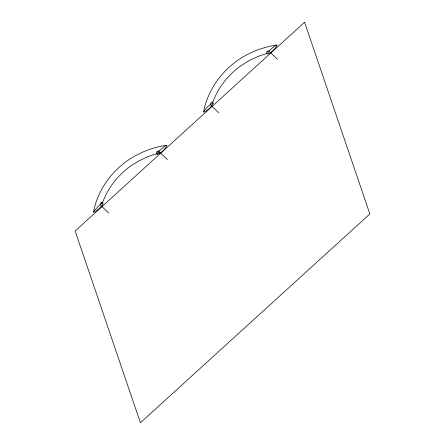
<?xml version="1.0" encoding="UTF-8"?>
<svg xmlns="http://www.w3.org/2000/svg" width="445" height="445" viewBox="0 0 445 445"><rect width="100%" height="100%" fill="white"/><g stroke="black" fill="none" stroke-linecap="round" stroke-linejoin="round"><path stroke-width="0.67" d="M93.528 211.798L93.739 212.415C106.911 204.656 105.626 196.684 93.528 211.798C97.516 191.255 110.143 173.016 127.07 160.918L127.148 160.862C138.79 152.796 152.19 147.401 166.196 145.298L166.936 145.409C165.223 149.192 160.823 153.291 157.096 154.404M203.66 111.589L203.871 112.207C207.798 110.427 211.553 106.789 213.505 103.034C209.806 104.035 205.868 108.129 203.66 111.589C207.648 91.047 220.281 72.808 237.202 60.709L237.285 60.648C248.922 52.588 262.322 47.192 276.328 45.09L277.068 45.201C275.355 48.983 270.955 53.083 267.228 54.195C268.925 50.446 272.813 47.298 276.328 45.09M102.55 202.709L102.561 202.469C101.182 200.728 99.374 206.091 100.887 204.411M212.682 102.5L212.699 102.261C211.425 101.143 210.29 103.685 210.457 104.709M102.517 202.881C107.735 187.968 118.014 175.174 130.752 165.963L139.146 160.751L148.213 156.512L156.846 153.67M212.649 102.667C217.872 87.76 228.146 74.966 240.89 65.749L249.278 60.542L258.345 56.304L266.36 53.667M100.965 202.709L101.449 203.02M157.074 154.343C158.915 150.644 162.642 147.484 166.196 145.298M100.876 206.625L101.454 206.085M211.03 106.388L211.592 105.877M210.435 104.72L211.019 104.197M269.687 50.819C268.252 50.313 265.504 52.26 266.689 53.55M159.549 151.027C158.12 150.527 155.366 152.468 156.557 153.759M160.122 152.707L158.898 152.952M269.726 51.881L277.563 59.396M210.991 105.326L218.829 112.841M159.594 152.09L167.431 159.605M100.854 205.534L108.691 213.049M267.284 51.381L267.451 51.976M157.152 151.589L157.319 152.19M304.586 22.25L75.144 231.022L140.414 422.75L369.856 213.978L304.586 22.25"/></g></svg>
